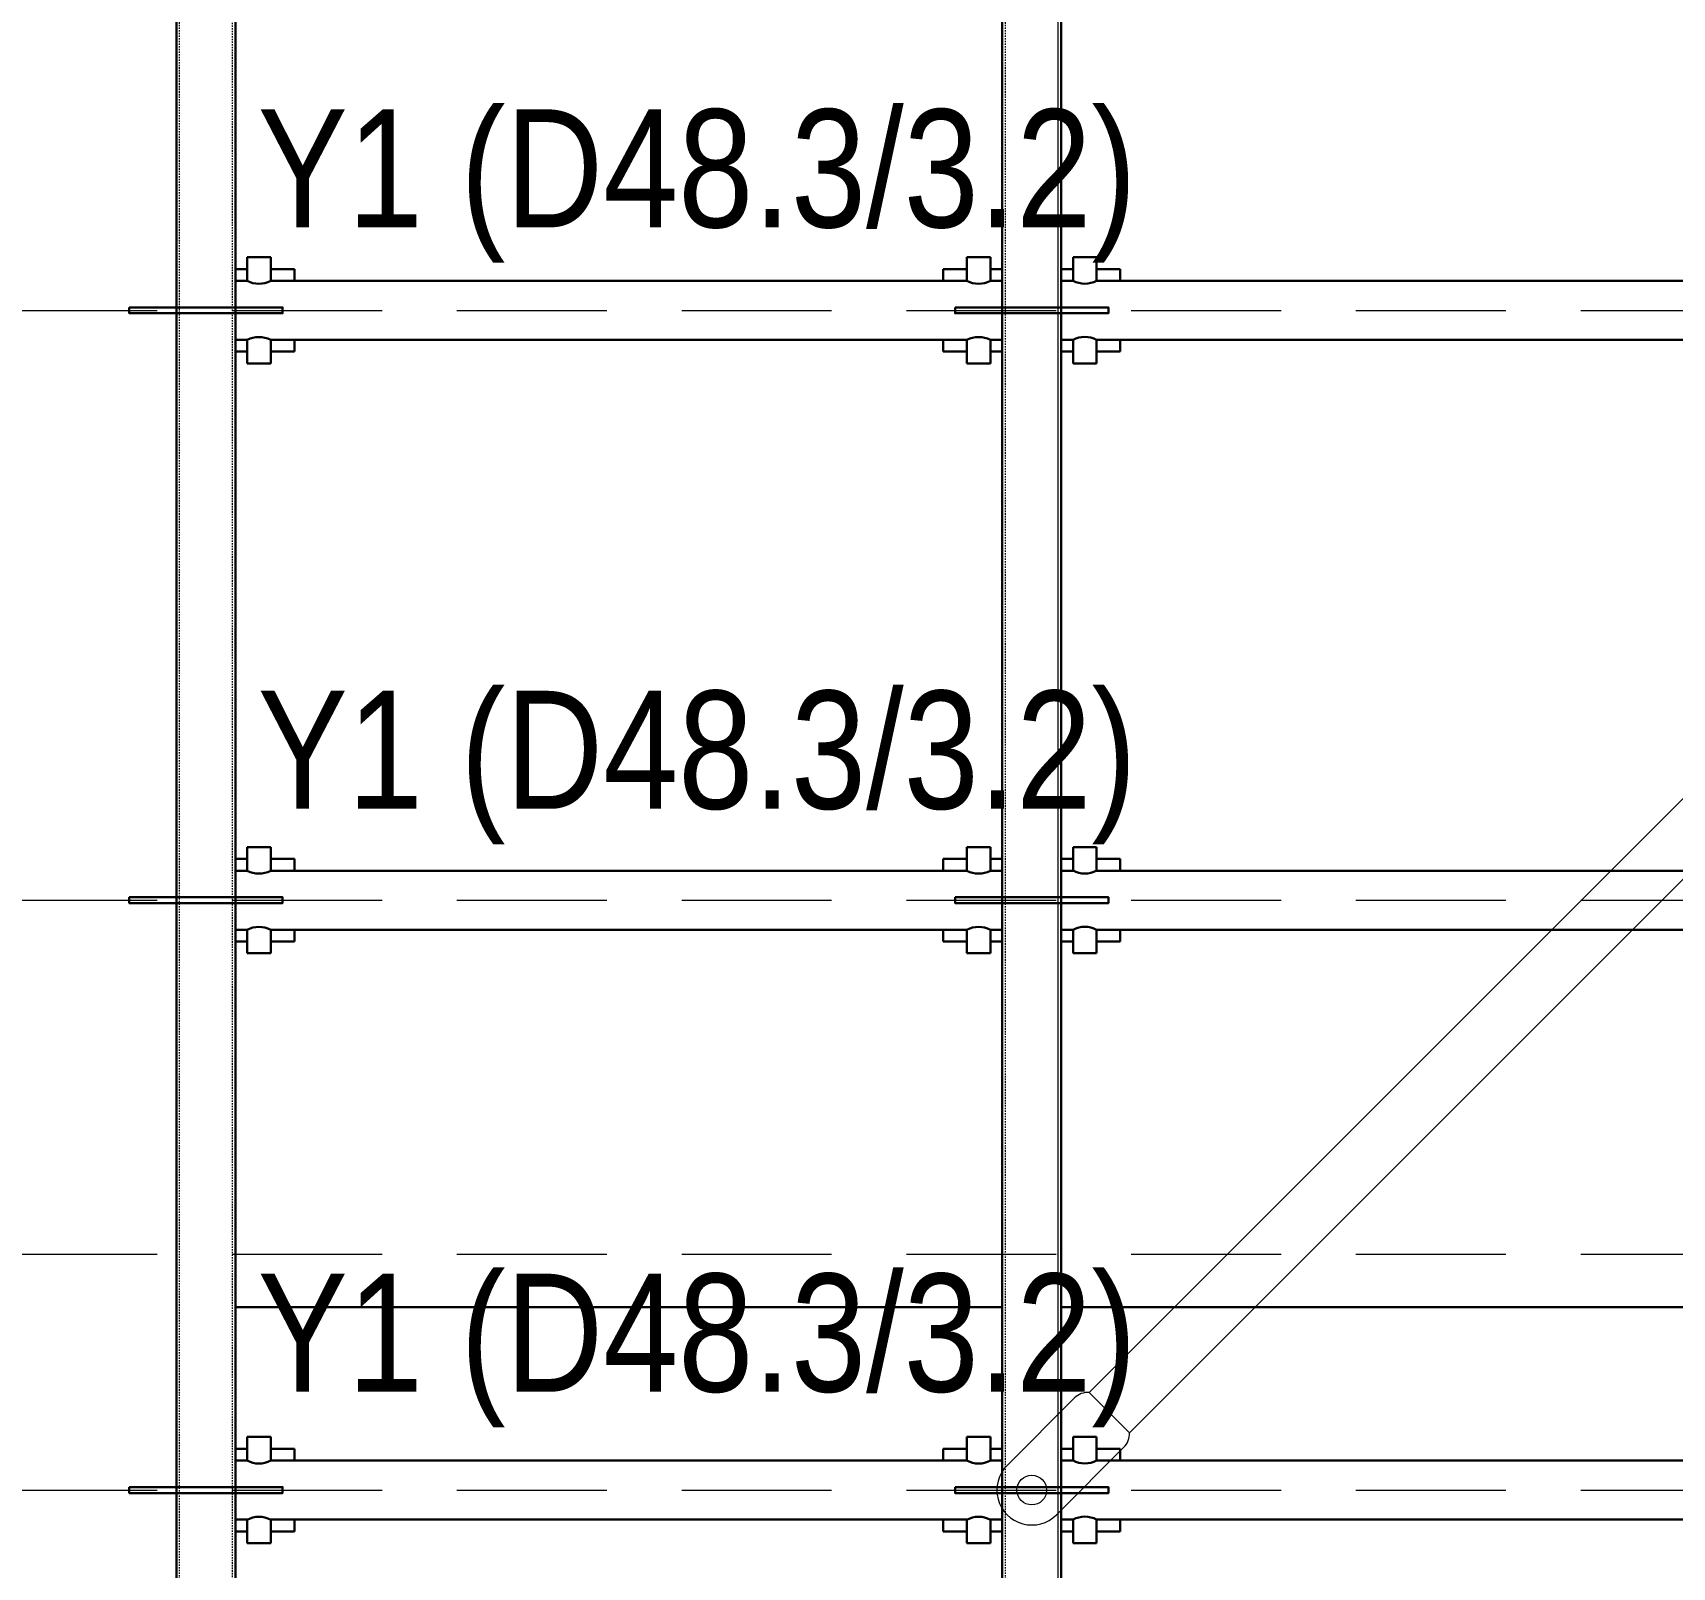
# Model space of a CAD drawing. Header units: millimetres. Extents: x 1500 to 3333, y 525 to 1954.
# Drawn here: x 1578.4 to 1717.3, y 1182.9 to 1312.9 of the extents above; entities that cross this region are included whole.
import ezdxf

# ---------------------------------------------------------------- set-up
doc = ezdxf.new("R2010")
doc.units = ezdxf.units.MM
for name, pattern in [('ACAD_ISO04W100', [30, 24, -3, 0, -3]), ('DASHED', [19.05, 12.7, -6.35]), ('HIDDEN2', [0.1875, 0.125, -0.0625])]:
    doc.linetypes.add(name, pattern=pattern)
for name, color, linetype, lineweight in [('AKS CIZGISI (BEYKENT)', 252, 'DASHED', 20), ('CAPRAZ', 140, 'Continuous', 20), ('OLCU (BEYKENT)', 14, 'Continuous', 20), ('Part', 2, 'Continuous', 25), ('Part_Hidden', 7, 'Continuous', 25), ('TOPUK TAHTASI', 9, 'Continuous', 15), ('YATAY-KORKULUK', 210, 'ACAD_ISO04W100', 30), ('YAZI (BEYKENT)', 140, 'Continuous', 20)]:
    doc.layers.add(name, color=color, linetype=linetype, lineweight=lineweight)
doc.styles.add('YAZI (BEYKENT)', font='')
doc.styles.get('YAZI (BEYKENT)').set_extended_font_data('Bahnschrift Light Condensed')

# ---------------------------------------------------------------- blocks, each defined once
blk = doc.blocks.new('*U27')
at = {"layer": 'Part', "color": 4, "linetype": 'Continuous', "lineweight": 30}
for points in [[(-2.5, 31), (2.5, 31), (2.5, 305), (-2.5, 305)], [(67.5, 30), (72.5, 30), (72.5, 305), (67.5, 305)], [(-6.5, 180.25), (6.5, 180.25), (6.5, 179.75), (-6.5, 179.75)], [(63.5, 180.25), (76.5, 180.25), (76.5, 179.75), (63.5, 179.75)], [(-6.5, 130.25), (6.5, 130.25), (6.5, 129.75), (-6.5, 129.75)], [(63.5, 130.25), (76.5, 130.25), (76.5, 129.75), (63.5, 129.75)], [(-6.5, 80.25), (6.5, 80.25), (6.5, 79.75), (-6.5, 79.75)], [(63.5, 80.25), (76.5, 80.25), (76.5, 79.75), (63.5, 79.75)]]:
    blk.add_lwpolyline(points, close=True, dxfattribs=at)
at = {"layer": 'Part_Hidden', "color": 8, "linetype": 'HIDDEN2', "lineweight": 15}
for points in [[(-2.25, 31), (2.25, 31), (2.25, 305), (-2.25, 305)], [(67.75, 30), (72.25, 30), (72.25, 305), (67.75, 305)]]:
    blk.add_lwpolyline(points, close=True, dxfattribs=at)
at = {"layer": 'TOPUK TAHTASI', "linetype": 'Continuous', "lineweight": 30}
blk.add_line((2.5, 95.5), (67.5, 95.5), dxfattribs=at)
at = {"layer": 'YATAY-KORKULUK', "linetype": 'Continuous', "lineweight": 30}
for p, q in [((2.5, 183.5), (3.5, 183.5)), ((3.5, 182.5), (3.5, 184.5)), ((3.5, 184.5), (5.5, 184.5)), ((5.5, 182.5), (5.5, 184.5)), ((5.5, 183.5), (7.5, 183.5)), ((7.5, 182.5), (7.5, 183.5)), ((64.5, 183.5), (62.5, 183.5)), ((62.5, 182.5), (62.5, 183.5)), ((64.5, 182.5), (64.5, 184.5)), ((66.5, 184.5), (64.5, 184.5)), ((66.5, 182.5), (66.5, 184.5)), ((67.5, 183.5), (66.5, 183.5)), ((2.5, 182.5), (3.5, 182.5)), ((5.5, 182.5), (64.5, 182.5)), ((66.5, 182.5), (67.5, 182.5)), ((67.5, 182.5), (66.5, 182.5)), ((2.5, 177.5), (3.5, 177.5)), ((2.5, 177.5), (3.5, 177.5)), ((2.5, 176.5), (3.5, 176.5)), ((3.5, 177.5), (3.5, 175.5)), ((5.5, 177.5), (64.5, 177.5)), ((5.5, 177.5), (5.5, 175.5)), ((5.5, 176.5), (7.5, 176.5)), ((7.5, 177.5), (7.5, 176.5)), ((62.5, 177.5), (62.5, 176.5)), ((64.5, 176.5), (62.5, 176.5)), ((64.5, 177.5), (64.5, 175.5)), ((66.5, 177.5), (67.5, 177.5)), ((67.5, 177.5), (66.5, 177.5)), ((67.5, 177.5), (66.5, 177.5)), ((66.5, 177.5), (66.5, 175.5)), ((67.5, 176.5), (66.5, 176.5)), ((3.5, 175.5), (5.5, 175.5)), ((66.5, 175.5), (64.5, 175.5)), ((2.5, 133.5), (3.5, 133.5)), ((3.5, 132.5), (3.5, 134.5)), ((3.5, 134.5), (5.5, 134.5)), ((5.5, 132.5), (5.5, 134.5)), ((5.5, 133.5), (7.5, 133.5)), ((7.5, 132.5), (7.5, 133.5)), ((64.5, 133.5), (62.5, 133.5)), ((62.5, 132.5), (62.5, 133.5)), ((64.5, 132.5), (64.5, 134.5)), ((66.5, 134.5), (64.5, 134.5)), ((66.5, 132.5), (66.5, 134.5)), ((67.5, 133.5), (66.5, 133.5)), ((2.5, 132.5), (3.5, 132.5)), ((5.5, 132.5), (64.5, 132.5)), ((66.5, 132.5), (67.5, 132.5)), ((67.5, 132.5), (66.5, 132.5)), ((2.5, 127.5), (3.5, 127.5)), ((2.5, 127.5), (3.5, 127.5)), ((2.5, 126.5), (3.5, 126.5)), ((3.5, 127.5), (3.5, 125.5)), ((5.5, 127.5), (64.5, 127.5)), ((5.5, 127.5), (5.5, 125.5)), ((5.5, 126.5), (7.5, 126.5)), ((7.5, 127.5), (7.5, 126.5)), ((62.5, 127.5), (62.5, 126.5)), ((64.5, 126.5), (62.5, 126.5)), ((64.5, 127.5), (64.5, 125.5)), ((66.5, 127.5), (67.5, 127.5)), ((67.5, 127.5), (66.5, 127.5)), ((67.5, 127.5), (66.5, 127.5)), ((66.5, 127.5), (66.5, 125.5)), ((67.5, 126.5), (66.5, 126.5)), ((3.5, 125.5), (5.5, 125.5)), ((66.5, 125.5), (64.5, 125.5)), ((2.5, 83.5), (3.5, 83.5)), ((3.5, 82.5), (3.5, 84.5)), ((3.5, 84.5), (5.5, 84.5)), ((5.5, 82.5), (5.5, 84.5)), ((5.5, 83.5), (7.5, 83.5)), ((7.5, 82.5), (7.5, 83.5)), ((64.5, 83.5), (62.5, 83.5)), ((62.5, 82.5), (62.5, 83.5)), ((64.5, 82.5), (64.5, 84.5)), ((66.5, 84.5), (64.5, 84.5)), ((66.5, 82.5), (66.5, 84.5)), ((67.5, 83.5), (66.5, 83.5)), ((2.5, 82.5), (3.5, 82.5)), ((5.5, 82.5), (64.5, 82.5)), ((66.5, 82.5), (67.5, 82.5)), ((67.5, 82.5), (66.5, 82.5)), ((2.5, 77.5), (3.5, 77.5)), ((2.5, 77.5), (3.5, 77.5)), ((2.5, 76.5), (3.5, 76.5)), ((3.5, 77.5), (3.5, 75.5)), ((5.5, 77.5), (64.5, 77.5)), ((5.5, 77.5), (5.5, 75.5)), ((5.5, 76.5), (7.5, 76.5)), ((7.5, 77.5), (7.5, 76.5)), ((62.5, 77.5), (62.5, 76.5)), ((64.5, 76.5), (62.5, 76.5)), ((64.5, 77.5), (64.5, 75.5)), ((66.5, 77.5), (67.5, 77.5)), ((67.5, 77.5), (66.5, 77.5)), ((67.5, 77.5), (66.5, 77.5)), ((66.5, 77.5), (66.5, 75.5)), ((67.5, 76.5), (66.5, 76.5)), ((3.5, 75.5), (5.5, 75.5)), ((66.5, 75.5), (64.5, 75.5))]:
    blk.add_line(p, q, dxfattribs=at)
for centre, start, end in [((4.5, 184.37), 241.9275, 298.0725), ((65.5, 184.37), 241.9275, 298.0725), ((4.5, 175.62), 61.9275, 118.0725), ((65.5, 175.62), 61.9275, 118.0725), ((4.5, 134.37), 241.9275, 298.0725), ((65.5, 134.37), 241.9275, 298.0725), ((4.5, 125.62), 61.9275, 118.0725), ((65.5, 125.62), 61.9275, 118.0725), ((4.5, 84.37), 241.9275, 298.0725), ((65.5, 84.37), 241.9275, 298.0725), ((4.5, 75.62), 61.9275, 118.0725), ((65.5, 75.62), 61.9275, 118.0725)]:
    blk.add_arc(centre, 2.12, start, end, dxfattribs=at)
blk = doc.blocks.new('*U9')
at = {"layer": 'Part', "color": 4, "linetype": 'Continuous', "lineweight": 30}
for points in [[(-2.5, 31), (2.5, 31), (2.5, 305), (-2.5, 305)], [(-6.5, 180.25), (6.5, 180.25), (6.5, 179.75), (-6.5, 179.75)], [(-6.5, 130.25), (6.5, 130.25), (6.5, 129.75), (-6.5, 129.75)], [(-6.5, 80.25), (6.5, 80.25), (6.5, 79.75), (-6.5, 79.75)]]:
    blk.add_lwpolyline(points, close=True, dxfattribs=at)
at = {"layer": 'Part_Hidden', "color": 8, "linetype": 'HIDDEN2', "lineweight": 15}
blk.add_lwpolyline([(-2.25, 31), (2.25, 31), (2.25, 305), (-2.25, 305)], close=True, dxfattribs=at)
at = {"layer": 'TOPUK TAHTASI', "linetype": 'Continuous', "lineweight": 30}
blk.add_line((2.5, 95.5), (247.5, 95.5), dxfattribs=at)
at = {"layer": 'YATAY-KORKULUK', "linetype": 'Continuous', "lineweight": 30}
for p, q in [((2.5, 183.5), (3.5, 183.5)), ((3.5, 182.5), (3.5, 184.5)), ((3.5, 184.5), (5.5, 184.5)), ((5.5, 182.5), (5.5, 184.5)), ((5.5, 183.5), (7.5, 183.5)), ((7.5, 182.5), (7.5, 183.5)), ((2.5, 182.5), (3.5, 182.5)), ((5.5, 182.5), (244.5, 182.5)), ((2.5, 177.5), (3.5, 177.5)), ((2.5, 177.5), (3.5, 177.5)), ((2.5, 176.5), (3.5, 176.5)), ((3.5, 177.5), (3.5, 175.5)), ((5.5, 177.5), (244.5, 177.5)), ((5.5, 177.5), (5.5, 175.5)), ((5.5, 176.5), (7.5, 176.5)), ((7.5, 177.5), (7.5, 176.5)), ((3.5, 175.5), (5.5, 175.5)), ((2.5, 133.5), (3.5, 133.5)), ((3.5, 132.5), (3.5, 134.5)), ((3.5, 134.5), (5.5, 134.5)), ((5.5, 132.5), (5.5, 134.5)), ((5.5, 133.5), (7.5, 133.5)), ((7.5, 132.5), (7.5, 133.5)), ((2.5, 132.5), (3.5, 132.5)), ((5.5, 132.5), (244.5, 132.5)), ((2.5, 127.5), (3.5, 127.5)), ((2.5, 127.5), (3.5, 127.5)), ((2.5, 126.5), (3.5, 126.5)), ((3.5, 127.5), (3.5, 125.5)), ((5.5, 127.5), (244.5, 127.5)), ((5.5, 127.5), (5.5, 125.5)), ((5.5, 126.5), (7.5, 126.5)), ((7.5, 127.5), (7.5, 126.5)), ((3.5, 125.5), (5.5, 125.5)), ((2.5, 83.5), (3.5, 83.5)), ((3.5, 82.5), (3.5, 84.5)), ((3.5, 84.5), (5.5, 84.5)), ((5.5, 82.5), (5.5, 84.5)), ((5.5, 83.5), (7.5, 83.5)), ((7.5, 82.5), (7.5, 83.5)), ((2.5, 82.5), (3.5, 82.5)), ((5.5, 82.5), (244.5, 82.5)), ((2.5, 77.5), (3.5, 77.5)), ((2.5, 77.5), (3.5, 77.5)), ((2.5, 76.5), (3.5, 76.5)), ((3.5, 77.5), (3.5, 75.5)), ((5.5, 77.5), (244.5, 77.5)), ((5.5, 77.5), (5.5, 75.5)), ((5.5, 76.5), (7.5, 76.5)), ((7.5, 77.5), (7.5, 76.5)), ((3.5, 75.5), (5.5, 75.5))]:
    blk.add_line(p, q, dxfattribs=at)
for centre, start, end in [((4.5, 184.38), 241.9275, 298.0725), ((4.5, 175.63), 61.9275, 118.0725), ((4.5, 134.38), 241.9275, 298.0725), ((4.5, 125.63), 61.9275, 118.0725), ((4.5, 84.38), 241.9275, 298.0725), ((4.5, 75.63), 61.9275, 118.0725)]:
    blk.add_arc(centre, 2.12, start, end, dxfattribs=at)
blk = doc.blocks.new('ISK_CAPRAZ')
at = {"layer": 'CAPRAZ', "ltscale": 0.5}
for p, q in [((0, 2.96), (8.09, 2.96)), ((8.09, -2.96), (0, -2.96))]:
    blk.add_line(p, q, dxfattribs=at)
blk.add_lwpolyline([(9.29, 2.42), (344.27, 2.42), (344.27, -2.41), (9.29, -2.41)], close=True, dxfattribs=at)
blk.add_circle((0, 0), 1.26, dxfattribs=at)
for centre, radius, start, end in [((0, 0), 2.96, 90, 270.0009), ((8.06, 1.31), 1.65, 41.9321, 88.7891), ((8.06, -1.31), 1.65, 271.211, 318.0745)]:
    blk.add_arc(centre, radius, start, end, dxfattribs=at)

msp = doc.modelspace()

# ---------------------------------------------------------------- linework, layer by layer
at = {"layer": 'AKS CIZGISI (BEYKENT)'}
for p, q in [((1500.03, 1289.41), (3272.36, 1289.41)), ((1500.03, 1239.41), (3272.36, 1239.41)), ((1500.03, 1209.41), (3333, 1209.41)), ((1500.03, 1189.41), (3272.36, 1189.41))]:
    msp.add_line(p, q, dxfattribs=at)

# ---------------------------------------------------------------- block references
at = {"layer": 'OLCU (BEYKENT)', "rotation": 45}
msp.add_blockref('ISK_CAPRAZ', (1663.05, 1189.41), dxfattribs=at)
at = {"layer": 'OLCU (BEYKENT)'}
for name, p in [('*U27', (1593.05, 1109.41)), ('*U9', (1663.05, 1109.41))]:
    msp.add_blockref(name, p, dxfattribs=at)

# ---------------------------------------------------------------- texts
at = {"layer": 'YAZI (BEYKENT)', "style": 'YAZI (BEYKENT)'}
for p in [(1597.44, 1296.45), (1597.44, 1247.16), (1597.44, 1197.75)]:
    msp.add_text('Y1 (D48.3/3.2)', height=10, dxfattribs=at).set_placement(p)

doc.saveas('drawing.dxf')
